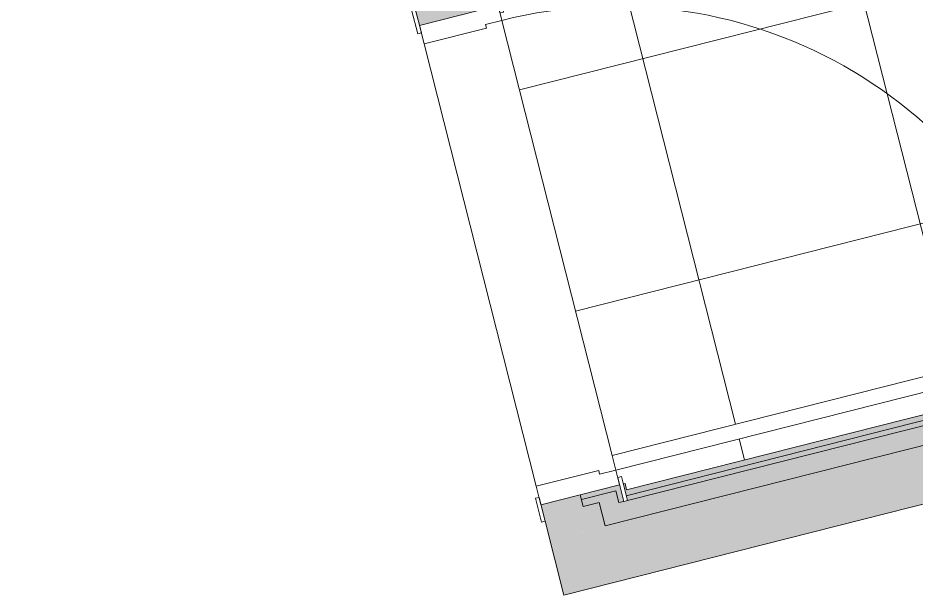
# Model space of a CAD drawing. Header units: metres. Extents: x -227.9 to -140, y 37.9 to 92.1.
# Drawn here: x -159.031 to -156.671, y 62.388 to 63.906 of the extents above; entities that cross this region are included whole.
import ezdxf

# ---------------------------------------------------------------- set-up
doc = ezdxf.new("R2010")
doc.units = ezdxf.units.M
for name, color, linetype, lineweight in [('A-DOOR', 7, 'Continuous', 5), ('A-FLOR', 7, 'Continuous', 5), ('A-FLOR-PATT', 7, 'Continuous', 5), ('A-WALL', 7, 'Continuous', 5), ('I-WALL', 7, 'Continuous', 5)]:
    doc.layers.add(name, color=color, linetype=linetype, lineweight=lineweight)

# ---------------------------------------------------------------- blocks, each defined once
blk = doc.blocks.new('LAG-C1030-PORTE-BAT 1 VANT-13PR_01 - LAG-C1030-PORTE-BAT 1 VANT-13PR_01_07F-120X210-15711718-MUC-LAG-PRO-PLA-ARC-TZN-N02-AG02Ec-Cote')
at = {"layer": 'A-DOOR'}
for p, q in [((0.5053, 1.3265), (0.4653, 1.3265)), ((0.4653, 1.3265), (0.4653, 0.1065)), ((0.5053, 0.1065), (0.5053, 1.3265)), ((0.4103, 1.2615), (0.4103, 1.1415)), ((0.4653, 1.2615), (0.4103, 1.2615)), ((0.4653, 1.2415), (0.4653, 1.2615)), ((0.5603, 1.2615), (0.5053, 1.2615)), ((0.5053, 1.2615), (0.5053, 1.2415)), ((0.5603, 1.1415), (0.5603, 1.2615)), ((0.4303, 1.1415), (0.4303, 1.2415)), ((0.4303, 1.2415), (0.4653, 1.2415)), ((0.5053, 1.2415), (0.5403, 1.2415)), ((0.5403, 1.2415), (0.5403, 1.1415)), ((0.4103, 1.1415), (0.4303, 1.1415)), ((0.5403, 1.1415), (0.5603, 1.1415)), ((0.4653, 0.1065), (0.5053, 0.1065))]:
    blk.add_line(p, q, dxfattribs=at)
at = {"layer": 'A-DOOR', "color": 9, "true_color": 0xc0c0c0}
for p, q in [((-0.7347, 0.1165), (-0.7997, 0.1165)), ((-0.7997, 0.1165), (-0.7997, 0.1065)), ((-0.7997, 0.1065), (-0.7347, 0.1065)), ((-0.7547, 0.1065), (-0.7547, -0.1065)), ((-0.7147, 0.1065), (-0.7547, 0.1065)), ((-0.7347, 0.1065), (-0.7347, 0.1165)), ((-0.7147, 0.0626), (-0.7147, 0.1065)), ((0.5453, 0.1065), (0.5053, 0.1065)), ((0.5053, 0.1065), (0.5053, 0.0626)), ((0.5253, 0.1165), (0.5253, 0.1065)), ((0.5903, 0.1165), (0.5253, 0.1165)), ((0.5253, 0.1065), (0.5903, 0.1065)), ((0.5453, -0.1065), (0.5453, 0.1065)), ((0.5903, 0.1065), (0.5903, 0.1165)), ((-0.7047, 0.0626), (-0.7147, 0.0626)), ((-0.7047, -0.1065), (-0.7047, 0.0626)), ((0.5053, 0.0626), (0.4953, 0.0626)), ((0.4953, 0.0626), (0.4953, -0.1065)), ((-0.7347, -0.1065), (-0.7997, -0.1065)), ((-0.7997, -0.1065), (-0.7997, -0.1165)), ((-0.7997, -0.1165), (-0.7347, -0.1165)), ((-0.7547, -0.1065), (-0.7047, -0.1065)), ((-0.7347, -0.1165), (-0.7347, -0.1065)), ((0.4953, -0.1065), (0.5453, -0.1065)), ((0.5253, -0.1065), (0.5253, -0.1165)), ((0.5903, -0.1065), (0.5253, -0.1065)), ((0.5253, -0.1165), (0.5903, -0.1165)), ((0.5903, -0.1165), (0.5903, -0.1065))]:
    blk.add_line(p, q, dxfattribs=at)
at = {"layer": 'A-DOOR'}
blk.add_arc((0.5053, 0.1065), 1.22, 90, 180, dxfattribs=at)

msp = doc.modelspace()

# ---------------------------------------------------------------- hatches: boundary and pattern name
at = {"layer": 'A-FLOR-PATT', "true_color": 0xffffff}
h = msp.add_hatch(dxfattribs=at)
h.set_pattern_fill('FP_5', style=0, pattern_type=2)
h.set_pattern_definition([(14.213, (-155.645, 64.24), (-0.14732, 0.58163), []), (104.213, (-155.645, 64.24), (-0.58163, -0.14732), [])])
h.paths.add_polyline_path([(-157.4318, 62.6651), (-153.3236, 63.7057), (-153.8614, 65.8286), (-157.9633, 64.7638), (-157.7551, 63.9418), (-157.7598, 63.9399), (-157.7551, 63.9212), (-157.7648, 63.9187), (-157.4701, 62.7554), (-156.3699, 63.0341), (-156.3785, 63.0681), (-156.4754, 63.0435), (-156.4803, 63.0629), (-156.364, 63.0924), (-156.3505, 63.039), (-156.2875, 63.055), (-156.2776, 63.0162), (-156.3406, 63.0003), (-156.3271, 62.9469), (-156.4435, 62.9175), (-156.4484, 62.9369), (-156.3514, 62.9614), (-156.36, 62.9954), (-157.4603, 62.7167), (-157.4554, 62.6973), (-157.4457, 62.6997), (-157.4408, 62.6804), (-157.4359, 62.6816), (-157.4322, 62.667)])
at = {"layer": 'I-WALL', "true_color": 0xaaaaaa}
h = msp.add_hatch(color=253, dxfattribs=at)
h.paths.add_polyline_path([(-157.6336, 62.5335), (-157.4882, 62.5704), (-157.5037, 62.6314), (-157.5459, 62.6208), (-157.5537, 62.6517), (-157.6569, 62.6256), (-157.6453, 62.5795)])
h.paths.add_polyline_path([(-157.9761, 63.8858), (-157.8729, 63.912), (-157.8884, 63.973), (-157.8462, 63.9837), (-158.886, 68.0889), (-159.0314, 68.052), (-157.9768, 63.8886)])
h = msp.add_hatch(color=253, dxfattribs=at)
h.paths.add_polyline_path([(-157.5005, 62.6188), (-157.452, 62.6311), (-157.4599, 62.6621), (-157.5505, 62.6391), (-157.5459, 62.6208), (-157.5037, 62.6314), (-157.5022, 62.6256)])
h.paths.add_polyline_path([(-157.8761, 63.9246), (-157.7855, 63.9475), (-158.8375, 68.1011), (-158.886, 68.0889), (-157.8462, 63.9837), (-157.8884, 63.973), (-157.8795, 63.9381)])
h = msp.add_hatch(color=253, dxfattribs=at)
h.paths.add_polyline_path([(-157.5505, 62.6391), (-157.4599, 62.6621), (-157.4552, 62.6437), (-157.4426, 62.6469), (-157.4505, 62.6779), (-157.5537, 62.6517)])
h.paths.add_polyline_path([(-157.8729, 63.912), (-157.7697, 63.9381), (-158.8249, 68.1043), (-158.8375, 68.1011), (-157.7855, 63.9475), (-157.8761, 63.9246)])
h = msp.add_hatch(color=253, dxfattribs=at)
h.paths.add_polyline_path([(-157.4329, 62.6494), (-157.4281, 62.6506), (-157.4359, 62.6816), (-157.4408, 62.6804), (-157.4342, 62.6542)])
h.paths.add_polyline_path([(-157.76, 63.9406), (-157.7551, 63.9418), (-157.9627, 64.7614), (-157.9773, 64.7578), (-157.7803, 63.9818), (-157.771, 63.9842), (-157.7603, 63.9419)])
for points in [[(-157.4281, 62.6506), (-153.3199, 63.6911), (-153.3236, 63.7057), (-157.4318, 62.6651), (-157.4297, 62.6571)], [(-157.4882, 62.5704), (-153.2773, 63.6369), (-153.2896, 63.6854), (-157.5005, 62.6188)], [(-157.5968, 62.3881), (-153.192, 63.5038), (-153.2288, 63.6492), (-157.6336, 62.5335), (-157.6294, 62.517)]]:
    msp.add_hatch(color=253, dxfattribs=at).paths.add_polyline_path(points)
h = msp.add_hatch(color=253, dxfattribs=at)
h.paths.add_polyline_path([(-157.452, 62.6311), (-157.4394, 62.6343), (-157.4426, 62.6469), (-157.4552, 62.6437), (-157.4528, 62.6343)])
h.paths.add_polyline_path([(-157.4297, 62.6368), (-153.3022, 63.6822), (-153.3054, 63.6948), (-157.4329, 62.6493)])

# ---------------------------------------------------------------- linework, layer by layer
at = {"layer": 'A-FLOR'}
for p, q in [((-157.7598, 63.8993), (-157.4701, 62.7554)), ((-157.6692, 62.6741), (-157.9639, 63.8373))]:
    msp.add_line(p, q, dxfattribs=at)
at = {"layer": 'A-WALL'}
for p, q in [((-157.4297, 62.6368), (-153.2896, 63.6854)), ((-157.4882, 62.5704), (-153.2288, 63.6492)), ((-157.4599, 62.6621), (-157.5505, 62.6391)), ((-157.452, 62.6311), (-157.4599, 62.6621)), ((-157.5537, 62.6517), (-157.5459, 62.6208)), ((-157.4882, 62.5704), (-157.5037, 62.6314)), ((-157.452, 62.6311), (-157.4394, 62.6343))]:
    msp.add_line(p, q, dxfattribs=at)
at = {"layer": 'I-WALL', "lineweight": 13}
for p, q in [((-153.3236, 63.7057), (-157.4318, 62.6651)), ((-153.3054, 63.6948), (-157.4329, 62.6494)), ((-157.4359, 62.6816), (-157.4408, 62.6804)), ((-157.4318, 62.6651), (-157.4359, 62.6816)), ((-157.5968, 62.3881), (-156.5928, 62.6424)), ((-157.5459, 62.6208), (-157.5037, 62.6314)), ((-157.6459, 62.582), (-157.5968, 62.3881))]:
    msp.add_line(p, q, dxfattribs=at)

# ---------------------------------------------------------------- block references
at = {"layer": 'A-DOOR', "rotation": 284.2133962519207}
msp.add_blockref('LAG-C1030-PORTE-BAT 1 VANT-13PR_01 - LAG-C1030-PORTE-BAT 1 VANT-13PR_01_07F-120X210-15711718-MUC-LAG-PRO-PLA-ARC-TZN-N02-AG02Ec-Cote', (-157.6876, 63.1804), dxfattribs=at)

doc.saveas('drawing.dxf')
